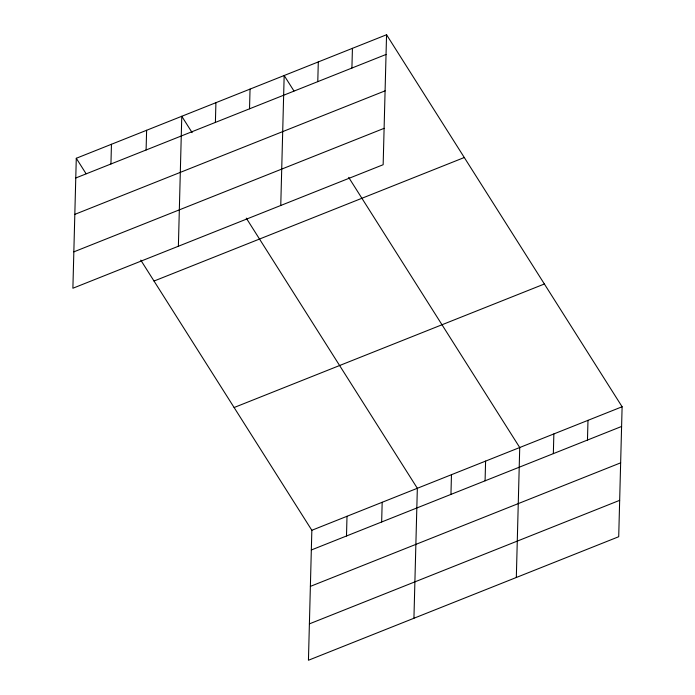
<?xml version="1.0" encoding="UTF-8"?>
<svg xmlns="http://www.w3.org/2000/svg" width="695" height="695" viewBox="0 0 695 695"><rect width="100%" height="100%" fill="white"/><g stroke="black" fill="none" stroke-linecap="round" stroke-linejoin="round"><path stroke-width="1.04" d="M76.285 158.278L72.888 288.243L383.154 164.715L386.559 34.75L76.285 158.278L86.076 173.741M110.939 163.985L111.452 144.282M146.098 149.99L146.619 130.278M178.38 246.247L181.777 116.282L192.141 132.649M215.398 122.398L215.91 102.695M249.522 108.811L250.044 89.099M280.763 205.477L284.168 75.512L293.959 90.975M317.78 81.636L318.301 61.925M140.781 260.13L311.846 530.285L308.441 660.25L618.715 536.722L622.112 406.757L386.559 34.75M351.913 68.049L352.435 48.337M346.492 535.993L347.005 516.281M381.659 521.988L382.172 502.285M413.933 618.246L417.339 488.281L246.273 218.126M450.951 494.406L451.463 474.694M485.084 480.818L485.597 461.106M516.324 577.484L519.73 447.519L348.664 177.364M553.342 453.635L553.854 433.932M587.466 440.048L587.987 420.345M75.772 177.989L386.046 54.462M74.817 214.373L385.091 90.845M73.835 251.859L384.109 128.332M154.021 281.041L464.295 157.513M234.111 407.522L544.385 283.994M311.846 530.285L622.112 406.757M311.325 549.988L621.599 426.461M310.378 586.38L620.644 462.844M309.397 623.867L619.662 500.339"/></g></svg>
